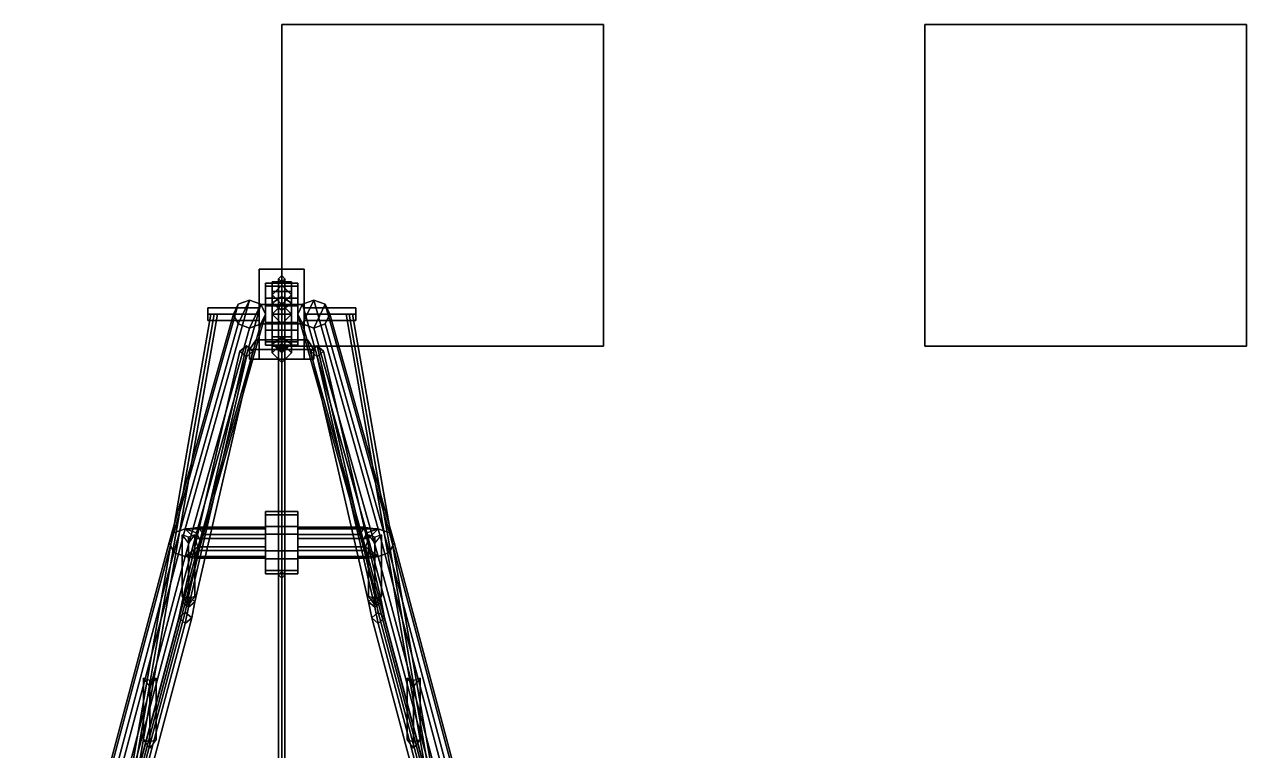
# Model space of a CAD drawing. Header units: millimetres. Extents: x -1.2 to 3, y -3.17 to 5.
# Drawn here: x -0.8 to 3, y 2.744 to 5 of the extents above; entities that cross this region are included whole.
import ezdxf

# ---------------------------------------------------------------- set-up
doc = ezdxf.new("R2010")
doc.units = ezdxf.units.MM
doc.layers.add('c2', color=7, linetype='Continuous')
doc.layers.add('crane', color=1, linetype='Continuous')

msp = doc.modelspace()

# ---------------------------------------------------------------- linework, layer by layer
for points in [[(1, 5, -1.67), (1, 5, -2.67), (0, 5, -2.67), (0, 5, -1.67)], [(1, 5, -2.67), (1, 4, -2.67), (0, 4, -2.67), (0, 5, -2.67)], [(0, 5, -2.67), (0, 4, -2.67), (0, 4, -1.67), (0, 5, -1.67)], [(0, 5, -1.67), (0, 4, -1.67), (1, 4, -1.67), (1, 5, -1.67)], [(1, 4, -1.67), (1, 4, -2.67), (1, 5, -2.67), (1, 5, -1.67)], [(3, 5, -2.67), (3, 4, -2.67), (2, 4, -2.67), (2, 5, -2.67)], [(2, 5, -2.67), (2, 4, -2.67), (3, 4, -2.67), (3, 5, -2.67)], [(0, 4, -1.67), (0, 4, -2.67), (1, 4, -2.67), (1, 4, -1.67)]]:
    msp.add_3dface(points)
at = {"layer": 'c2'}
for points in [[(-0.05, 3.4383, 3.4103), (-0.05, 3.4333, 3.3724), (-0.3, 3.4333, 3.3724), (-0.2597, 3.4383, 3.4103)], [(-0.05, 3.4333, 3.3724), (-0.05, 3.4029, 3.3491), (-0.2694, 3.4029, 3.3491), (-0.3, 3.4333, 3.3724)], [(-0.05, 3.415, 3.4407), (-0.05, 3.4383, 3.4103), (-0.2597, 3.4383, 3.4103), (-0.243, 3.415, 3.4407)], [(0.05, 3.4333, 3.3724), (0.05, 3.4383, 3.4103), (0.2597, 3.4383, 3.4103), (0.3, 3.4333, 3.3724)], [(0.05, 3.4383, 3.4103), (0.05, 3.415, 3.4407), (0.243, 3.415, 3.4407), (0.2597, 3.4383, 3.4103)], [(0.05, 3.4029, 3.3491), (0.05, 3.4333, 3.3724), (0.3, 3.4333, 3.3724), (0.2694, 3.4029, 3.3491)], [(-0.05, 3.4029, 3.3491), (-0.05, 3.365, 3.3541), (-0.2567, 3.365, 3.3541), (-0.2694, 3.4029, 3.3491)], [(-0.05, 3.3771, 3.4457), (-0.05, 3.415, 3.4407), (-0.243, 3.415, 3.4407), (-0.2597, 3.3771, 3.4457)], [(0.05, 3.415, 3.4407), (0.05, 3.3771, 3.4457), (0.2597, 3.3771, 3.4457), (0.243, 3.415, 3.4407)], [(0.05, 3.365, 3.3541), (0.05, 3.4029, 3.3491), (0.2694, 3.4029, 3.3491), (0.2567, 3.365, 3.3541)], [(-0.05, 3.3467, 3.4224), (-0.05, 3.3771, 3.4457), (-0.2597, 3.3771, 3.4457), (-0.3, 3.3467, 3.4224)], [(-0.05, 3.3417, 3.3844), (-0.05, 3.3467, 3.4224), (-0.3, 3.3467, 3.4224), (-0.2694, 3.3417, 3.3844)], [(-0.05, 3.365, 3.3541), (-0.05, 3.3417, 3.3844), (-0.2694, 3.3417, 3.3844), (-0.2567, 3.365, 3.3541)], [(0.05, 3.3771, 3.4457), (0.05, 3.3467, 3.4224), (0.3, 3.3467, 3.4224), (0.2597, 3.3771, 3.4457)], [(0.05, 3.3417, 3.3844), (0.05, 3.365, 3.3541), (0.2567, 3.365, 3.3541), (0.2694, 3.3417, 3.3844)], [(0.05, 3.3467, 3.4224), (0.05, 3.3417, 3.3844), (0.2694, 3.3417, 3.3844), (0.3, 3.3467, 3.4224)]]:
    msp.add_3dface(points, dxfattribs=at)
at = {"layer": 'crane'}
for points in [[(-0.07, 4.13, 1.7), (-0.07, 4.07, 1.7), (-0.07, 3.96, 1.92), (-0.07, 4.24, 1.92)], [(0.07, 4.24, 1.92), (0.07, 4.13, 1.7), (-0.07, 4.13, 1.7), (-0.07, 4.24, 1.92)], [(-0.07, 4.24, 1.92), (-0.07, 3.96, 1.92), (0.07, 3.96, 1.92), (0.07, 4.24, 1.92)], [(0, 4.22, 1.92), (-0.01, 4.21, 1.92), (-0.01, 4.21, 4.65), (0, 4.22, 4.65)], [(0, 4.22, 4.65), (-0.01, 4.21, 4.65), (-0.01, 4.15, 4.73), (0, 4.15, 4.74)], [(0.01, 4.21, 1.92), (0, 4.22, 1.92), (0, 4.22, 4.65), (0.01, 4.21, 4.65)], [(0.01, 4.21, 4.65), (0, 4.22, 4.65), (0, 4.15, 4.74), (0.01, 4.15, 4.73)], [(0.07, 3.96, 1.92), (0.07, 4.07, 1.7), (0.07, 4.13, 1.7), (0.07, 4.24, 1.92)], [(0.05, 4.15, 4.7137), (0.05, 4.1966, 4.653), (-0.05, 4.1966, 4.653), (-0.05, 4.15, 4.7137)], [(0.05, 4.1966, 4.653), (0.05, 4.1866, 4.5771), (-0.05, 4.1866, 4.5771), (-0.05, 4.1966, 4.653)], [(-0.05, 4.15, 4.7137), (-0.05, 4.1966, 4.653), (-0.05, 4.1866, 4.5771), (-0.05, 4.0741, 4.7237)], [(0.05, 4.1866, 4.5771), (0.05, 4.1259, 4.5305), (-0.05, 4.1259, 4.5305), (-0.05, 4.1866, 4.5771)], [(-0.05, 4.0741, 4.7237), (-0.05, 4.1866, 4.5771), (-0.05, 4.1259, 4.5305), (-0.05, 4.0134, 4.6771)], [(0.03, 4.1707, 1.9907), (0.03, 4.2, 1.92), (-0.03, 4.2, 1.92), (-0.03, 4.1707, 1.9907)], [(-0.03, 4.1707, 1.9907), (-0.03, 4.2, 1.92), (-0.03, 4, 1.92), (-0.03, 4.0293, 1.9907)], [(0, 4.1549, 1.4651), (-0.03, 4.1336, 1.4864), (-0.03, 4.16, 1.55), (0, 4.19, 1.55)], [(0, 4.19, 1.55), (-0.03, 4.16, 1.55), (0, 4.13, 1.55), (0.03, 4.16, 1.55)], [(-0.01, 4.21, 1.92), (0, 4.2, 1.92), (0, 4.2, 4.65), (-0.01, 4.21, 4.65)], [(-0.01, 4.21, 4.65), (0, 4.2, 4.65), (0, 4.15, 4.72), (-0.01, 4.15, 4.73)], [(0, 4.2, 1.92), (0.01, 4.21, 1.92), (0.01, 4.21, 4.65), (0, 4.2, 4.65)], [(0, 4.2, 4.65), (0.01, 4.21, 4.65), (0.01, 4.15, 4.73), (0, 4.15, 4.72)], [(0.03, 4.1336, 1.4864), (0, 4.1549, 1.4651), (0, 4.19, 1.55), (0.03, 4.16, 1.55)], [(0.03, 4.2, 1.92), (0.03, 4.1707, 1.9907), (0.03, 4.0293, 1.9907), (0.03, 4, 1.92)], [(0.05, 4.0134, 4.6771), (0.05, 4.1966, 4.653), (0.05, 4.15, 4.7137), (0.05, 4.0741, 4.7237)], [(0.05, 4.0034, 4.6012), (0.05, 4.1866, 4.5771), (0.05, 4.1966, 4.653), (0.05, 4.0134, 4.6771)], [(0.05, 4.05, 4.5405), (0.05, 4.1259, 4.5305), (0.05, 4.1866, 4.5771), (0.05, 4.0034, 4.6012)], [(-0.1354, 4.1306, 4.6094), (-0.1, 4.1433, 4.6021), (-0.3, 3.4333, 3.3724), (-0.3354, 3.4206, 3.3797)], [(-0.1, 4.1433, 4.6021), (-0.0646, 4.1306, 4.6094), (-0.2646, 3.4206, 3.3797), (-0.3, 3.4333, 3.3724)], [(-0.1, 4.1433, 4.6021), (-0.1354, 4.1306, 4.6094), (-0.15, 4.1, 4.6271), (-0.1354, 4.0694, 4.6448)], [(-0.0646, 4.1306, 4.6094), (-0.1, 4.1433, 4.6021), (-0.1354, 4.0694, 4.6448), (-0.1, 4.0567, 4.6521)], [(0.05, 4.0741, 4.7237), (0.05, 4.15, 4.7137), (-0.05, 4.15, 4.7137), (-0.05, 4.0741, 4.7237)], [(0.03, 4.1, 2.02), (0.03, 4.1707, 1.9907), (-0.03, 4.1707, 1.9907), (-0.03, 4.1, 2.02)], [(-0.03, 4.1, 2.02), (-0.03, 4.1707, 1.9907), (-0.03, 4.0293, 1.9907), (-0.03, 4.1, 2.02)], [(-0.03, 4.1336, 1.4864), (0, 4.1124, 1.5076), (0, 4.13, 1.55), (-0.03, 4.16, 1.55)], [(0, 4.07, 1.43), (-0.03, 4.07, 1.46), (-0.03, 4.1336, 1.4864), (0, 4.1549, 1.4651)], [(0, 4.07, 4.72), (-0.01, 4.07, 4.73), (-0.01, 4.15, 4.73), (0, 4.15, 4.72)], [(-0.01, 4.07, 4.73), (0, 4.07, 4.74), (0, 4.15, 4.74), (-0.01, 4.15, 4.73)], [(0, 4.1124, 1.5076), (0.03, 4.1336, 1.4864), (0.03, 4.16, 1.55), (0, 4.13, 1.55)], [(0.03, 4.07, 1.46), (0, 4.07, 1.43), (0, 4.1549, 1.4651), (0.03, 4.1336, 1.4864)], [(0.01, 4.07, 4.73), (0, 4.07, 4.72), (0, 4.15, 4.72), (0.01, 4.15, 4.73)], [(0, 4.07, 4.74), (0.01, 4.07, 4.73), (0.01, 4.15, 4.73), (0, 4.15, 4.74)], [(0.03, 4.1707, 1.9907), (0.03, 4.1, 2.02), (0.03, 4.1, 2.02), (0.03, 4.0293, 1.9907)], [(0.1, 4.1433, 4.6021), (0.0646, 4.1306, 4.6094), (0.05, 4.1, 4.6271), (0.0646, 4.0694, 4.6448)], [(0.0646, 4.1306, 4.6094), (0.1, 4.1433, 4.6021), (0.3, 3.4333, 3.3724), (0.2646, 3.4206, 3.3797)], [(0.1354, 4.1306, 4.6094), (0.1, 4.1433, 4.6021), (0.0646, 4.0694, 4.6448), (0.1, 4.0567, 4.6521)], [(0.1, 4.1433, 4.6021), (0.1354, 4.1306, 4.6094), (0.3354, 3.4206, 3.3797), (0.3, 3.4333, 3.3724)], [(-0.15, 4.1, 4.6271), (-0.1354, 4.1306, 4.6094), (-0.3354, 3.4206, 3.3797), (-0.35, 3.39, 3.3974)], [(-0.0646, 4.1306, 4.6094), (-0.05, 4.1, 4.6271), (-0.25, 3.39, 3.3974), (-0.2646, 3.4206, 3.3797)], [(-0.23, 4.1, 4.65), (-0.23, 4.12, 4.63), (-0.23, 4.1, 4.61), (-0.23, 4.08, 4.63)], [(-0.07, 4.12, 4.63), (-0.07, 4.1, 4.61), (-0.23, 4.1, 4.61), (-0.23, 4.12, 4.63)], [(-0.07, 4.1, 4.65), (-0.07, 4.12, 4.63), (-0.23, 4.12, 4.63), (-0.23, 4.1, 4.65)], [(-0.05, 4.1, 4.6271), (-0.0646, 4.1306, 4.6094), (-0.1, 4.0567, 4.6521), (-0.0646, 4.0694, 4.6448)], [(0.07, 4.13, 1.7), (0.07, 4.07, 1.7), (-0.07, 4.07, 1.7), (-0.07, 4.13, 1.7)], [(0.05, 4.1259, 4.5305), (0.05, 4.05, 4.5405), (-0.05, 4.05, 4.5405), (-0.05, 4.1259, 4.5305)], [(-0.05, 4.0134, 4.6771), (-0.05, 4.1259, 4.5305), (-0.05, 4.05, 4.5405), (-0.05, 4.0034, 4.6012)], [(-0.03, 4.07, 1.46), (0, 4.07, 1.49), (0, 4.1124, 1.5076), (-0.03, 4.1336, 1.4864)], [(0, 4.13, 1.61), (-0.03, 4.1, 1.64), (-0.03, 4.1, 1.7), (0, 4.13, 1.7)], [(-0.03, 4.1, 1.64), (0, 4.13, 1.61), (0, 4.07, 1.61), (-0.03, 4.07, 1.64)], [(0, 4.07, 1.49), (0.03, 4.07, 1.46), (0.03, 4.1336, 1.4864), (0, 4.1124, 1.5076)], [(0.03, 4.1, 1.64), (0, 4.13, 1.61), (0, 4.13, 1.7), (0.03, 4.1, 1.7)], [(0, 4.13, 1.61), (0.03, 4.1, 1.64), (0.03, 4.07, 1.64), (0, 4.07, 1.61)], [(0.05, 4.1, 4.6271), (0.0646, 4.1306, 4.6094), (0.2646, 3.4206, 3.3797), (0.25, 3.39, 3.3974)], [(0.07, 4.1, 4.61), (0.07, 4.12, 4.63), (0.23, 4.12, 4.63), (0.23, 4.1, 4.61)], [(0.07, 4.12, 4.63), (0.07, 4.1, 4.65), (0.23, 4.1, 4.65), (0.23, 4.12, 4.63)], [(0.15, 4.1, 4.6271), (0.1354, 4.1306, 4.6094), (0.1, 4.0567, 4.6521), (0.1354, 4.0694, 4.6448)], [(0.1354, 4.1306, 4.6094), (0.15, 4.1, 4.6271), (0.35, 3.39, 3.3974), (0.3354, 3.4206, 3.3797)], [(0.23, 4.1, 4.65), (0.23, 4.08, 4.63), (0.23, 4.1, 4.61), (0.23, 4.12, 4.63)], [(-0.8, 0.77, 3.12), (-0.79, 0.77, 3.13), (-0.21, 4.1, 4.64), (-0.22, 4.1, 4.63)], [(-0.79, 0.77, 3.11), (-0.8, 0.77, 3.12), (-0.22, 4.1, 4.63), (-0.21, 4.1, 4.62)], [(-0.79, 0.77, 3.13), (-0.78, 0.77, 3.12), (-0.2, 4.1, 4.63), (-0.21, 4.1, 4.64)], [(-0.78, 0.77, 3.12), (-0.79, 0.77, 3.11), (-0.21, 4.1, 4.62), (-0.2, 4.1, 4.63)], [(-0.1354, 4.0694, 4.6448), (-0.15, 4.1, 4.6271), (-0.35, 3.39, 3.3974), (-0.3354, 3.3594, 3.415)], [(-0.1, 4.0567, 4.6521), (-0.1354, 4.0694, 4.6448), (-0.3354, 3.3594, 3.415), (-0.3, 3.3467, 3.4224)], [(-0.0646, 4.0694, 4.6448), (-0.1, 4.0567, 4.6521), (-0.3, 3.3467, 3.4224), (-0.2646, 3.3594, 3.415)], [(-0.05, 4.1, 4.6271), (-0.0646, 4.0694, 4.6448), (-0.2646, 3.3594, 3.415), (-0.25, 3.39, 3.3974)], [(-0.07, 4.1, 4.61), (-0.07, 4.08, 4.63), (-0.23, 4.08, 4.63), (-0.23, 4.1, 4.61)], [(-0.07, 4.08, 4.63), (-0.07, 4.1, 4.65), (-0.23, 4.1, 4.65), (-0.23, 4.08, 4.63)], [(-0.07, 3.96, 1.92), (-0.07, 4.07, 1.7), (0.07, 4.07, 1.7), (0.07, 3.96, 1.92)], [(0.05, 4.0134, 4.6771), (0.05, 4.0741, 4.7237), (-0.05, 4.0741, 4.7237), (-0.05, 4.0134, 4.6771)], [(0.03, 4.0293, 1.9907), (0.03, 4.1, 2.02), (-0.03, 4.1, 2.02), (-0.03, 4.0293, 1.9907)], [(-0.03, 4.1, 1.64), (0, 4.07, 1.67), (0, 4.07, 1.7), (-0.03, 4.1, 1.7)], [(0, 4.07, 1.67), (-0.03, 4.1, 1.64), (-0.03, 4.07, 1.64), (0, 4.07, 1.67)], [(-0.03, 4.0064, 1.4864), (0, 4.0276, 1.5076), (0, 4.07, 1.49), (-0.03, 4.07, 1.46)], [(0, 3.9851, 1.4651), (-0.03, 4.0064, 1.4864), (-0.03, 4.07, 1.46), (0, 4.07, 1.43)], [(-0.03, 4.07, 1.64), (0, 4.07, 1.61), (0, 4.0276, 1.5924), (-0.03, 4.0064, 1.6136)], [(0, 4.07, 1.67), (-0.03, 4.07, 1.64), (-0.03, 4.0064, 1.6136), (0, 3.9851, 1.6349)], [(0, 4.01, 4.68), (-0.01, 4, 4.68), (-0.01, 4.07, 4.73), (0, 4.07, 4.72)], [(-0.01, 4, 4.68), (0, 3.99, 4.68), (0, 4.07, 4.74), (-0.01, 4.07, 4.73)], [(0, 4.07, 1.67), (0.03, 4.1, 1.64), (0.03, 4.1, 1.7), (0, 4.07, 1.7)], [(0.03, 4.1, 1.64), (0, 4.07, 1.67), (0, 4.07, 1.67), (0.03, 4.07, 1.64)], [(0, 4.0276, 1.5076), (0.03, 4.0064, 1.4864), (0.03, 4.07, 1.46), (0, 4.07, 1.49)], [(0.03, 4.0064, 1.4864), (0, 3.9851, 1.4651), (0, 4.07, 1.43), (0.03, 4.07, 1.46)], [(0, 4.07, 1.61), (0.03, 4.07, 1.64), (0.03, 4.0064, 1.6136), (0, 4.0276, 1.5924)], [(0.03, 4.07, 1.64), (0, 4.07, 1.67), (0, 3.9851, 1.6349), (0.03, 4.0064, 1.6136)], [(0.01, 4, 4.68), (0, 4.01, 4.68), (0, 4.07, 4.72), (0.01, 4.07, 4.73)], [(0, 3.99, 4.68), (0.01, 4, 4.68), (0.01, 4.07, 4.73), (0, 4.07, 4.74)], [(0.0646, 4.0694, 4.6448), (0.05, 4.1, 4.6271), (0.25, 3.39, 3.3974), (0.2646, 3.3594, 3.415)], [(0.1, 4.0567, 4.6521), (0.0646, 4.0694, 4.6448), (0.2646, 3.3594, 3.415), (0.3, 3.3467, 3.4224)], [(0.07, 4.08, 4.63), (0.07, 4.1, 4.61), (0.23, 4.1, 4.61), (0.23, 4.08, 4.63)], [(0.07, 4.1, 4.65), (0.07, 4.08, 4.63), (0.23, 4.08, 4.63), (0.23, 4.1, 4.65)], [(0.1354, 4.0694, 4.6448), (0.1, 4.0567, 4.6521), (0.3, 3.3467, 3.4224), (0.3354, 3.3594, 3.415)], [(0.15, 4.1, 4.6271), (0.1354, 4.0694, 4.6448), (0.3354, 3.3594, 3.415), (0.35, 3.39, 3.3974)], [(0.78, 0.77, 3.12), (0.79, 0.77, 3.13), (0.21, 4.1, 4.64), (0.2, 4.1, 4.63)], [(0.79, 0.77, 3.11), (0.78, 0.77, 3.12), (0.2, 4.1, 4.63), (0.21, 4.1, 4.62)], [(0.79, 0.77, 3.13), (0.8, 0.77, 3.12), (0.22, 4.1, 4.63), (0.21, 4.1, 4.64)], [(0.8, 0.77, 3.12), (0.79, 0.77, 3.11), (0.21, 4.1, 4.62), (0.22, 4.1, 4.63)], [(0.05, 4.05, 4.5405), (0.05, 4.0034, 4.6012), (-0.05, 4.0034, 4.6012), (-0.05, 4.05, 4.5405)], [(0.03, 4, 1.92), (0.03, 4.0293, 1.9907), (-0.03, 4.0293, 1.9907), (-0.03, 4, 1.92)], [(-0.13, 3.9844, 4.5669), (-0.11, 4.0017, 4.5569), (-0.29, 3.2235, 3.609), (-0.31, 3.2062, 3.619)], [(-0.11, 4.0017, 4.5569), (-0.09, 3.9844, 4.5669), (-0.27, 3.2062, 3.619), (-0.29, 3.2235, 3.609)], [(-0.09, 3.9844, 4.5669), (-0.11, 4.0017, 4.5569), (-0.13, 3.9844, 4.5669), (-0.11, 3.9671, 4.5769)], [(0.1, 3.99, 4.47), (0.08, 4.02, 4.44), (-0.08, 4.02, 4.44), (-0.1, 3.99, 4.47)], [(0.08, 4.02, 4.44), (0.1, 3.99, 4.41), (-0.1, 3.99, 4.41), (-0.08, 4.02, 4.44)], [(0.1, 3.96, 4.44), (0.1, 3.99, 4.47), (-0.1, 3.99, 4.47), (-0.1, 3.96, 4.44)], [(0.1, 3.99, 4.41), (0.1, 3.96, 4.44), (-0.1, 3.96, 4.44), (-0.1, 3.99, 4.41)], [(0.05, 4.0034, 4.6012), (0.05, 4.0134, 4.6771), (-0.05, 4.0134, 4.6771), (-0.05, 4.0034, 4.6012)], [(-0.03, 3.98, 1.55), (0, 4.01, 1.55), (0, 4.0276, 1.5076), (-0.03, 4.0064, 1.4864)], [(-0.03, 4.0064, 1.6136), (0, 4.0276, 1.5924), (0, 4.01, 1.55), (-0.03, 3.98, 1.55)], [(0, 3.95, 1.55), (-0.03, 3.98, 1.55), (-0.03, 4.0064, 1.4864), (0, 3.9851, 1.4651)], [(0, 3.9851, 1.6349), (-0.03, 4.0064, 1.6136), (-0.03, 3.98, 1.55), (0, 3.95, 1.55)], [(0, 3.3, 3.45), (-0.01, 3.29, 3.45), (-0.01, 4, 4.68), (0, 4.01, 4.68)], [(0, 4, 1.92), (-0.01, 3.99, 1.92), (-0.01, 3.99, 4.41), (0, 4, 4.42)], [(-0.01, 3.29, 3.45), (0, 3.28, 3.45), (0, 3.99, 4.68), (-0.01, 4, 4.68)], [(0, 4.01, 1.55), (0.03, 3.98, 1.55), (0.03, 4.0064, 1.4864), (0, 4.0276, 1.5076)], [(0, 4.0276, 1.5924), (0.03, 4.0064, 1.6136), (0.03, 3.98, 1.55), (0, 4.01, 1.55)], [(0.01, 3.29, 3.45), (0, 3.3, 3.45), (0, 4.01, 4.68), (0.01, 4, 4.68)], [(0.03, 3.98, 1.55), (0, 3.95, 1.55), (0, 3.9851, 1.4651), (0.03, 4.0064, 1.4864)], [(0.03, 4.0064, 1.6136), (0, 3.9851, 1.6349), (0, 3.95, 1.55), (0.03, 3.98, 1.55)], [(0.01, 3.99, 1.92), (0, 4, 1.92), (0, 4, 4.42), (0.01, 3.99, 4.41)], [(0, 3.28, 3.45), (0.01, 3.29, 3.45), (0.01, 4, 4.68), (0, 3.99, 4.68)], [(0.09, 3.9844, 4.5669), (0.11, 4.0017, 4.5569), (0.29, 3.2235, 3.609), (0.27, 3.2062, 3.619)], [(0.13, 3.9844, 4.5669), (0.11, 4.0017, 4.5569), (0.09, 3.9844, 4.5669), (0.11, 3.9671, 4.5769)], [(0.11, 4.0017, 4.5569), (0.13, 3.9844, 4.5669), (0.31, 3.2062, 3.619), (0.29, 3.2235, 3.609)], [(-0.11, 3.9671, 4.5769), (-0.13, 3.9844, 4.5669), (-0.31, 3.2062, 3.619), (-0.29, 3.1889, 3.629)], [(-0.09, 3.9844, 4.5669), (-0.11, 3.9671, 4.5769), (-0.29, 3.1889, 3.629), (-0.27, 3.2062, 3.619)], [(-0.01, 3.99, 1.92), (0, 3.98, 1.92), (0, 3.98, 4.42), (-0.01, 3.99, 4.41)], [(0, 3.98, 1.92), (0.01, 3.99, 1.92), (0.01, 3.99, 4.41), (0, 3.98, 4.42)], [(0.11, 3.9671, 4.5769), (0.09, 3.9844, 4.5669), (0.27, 3.2062, 3.619), (0.29, 3.1889, 3.629)], [(0.13, 3.9844, 4.5669), (0.11, 3.9671, 4.5769), (0.29, 3.1889, 3.629), (0.31, 3.2062, 3.619)], [(-0.05, 3.44, 3.484), (-0.05, 3.4866, 3.4232), (-0.05, 3.4766, 3.3474), (-0.05, 3.3641, 3.494)], [(0.05, 3.4866, 3.4232), (0.05, 3.4766, 3.3474), (-0.05, 3.4766, 3.3474), (-0.05, 3.4866, 3.4232)], [(0.05, 3.44, 3.484), (0.05, 3.4866, 3.4232), (-0.05, 3.4866, 3.4232), (-0.05, 3.44, 3.484)], [(-0.05, 3.3641, 3.494), (-0.05, 3.4766, 3.3474), (-0.05, 3.4159, 3.3008), (-0.05, 3.3034, 3.4474)], [(0.05, 3.4766, 3.3474), (0.05, 3.4159, 3.3008), (-0.05, 3.4159, 3.3008), (-0.05, 3.4766, 3.3474)], [(0.05, 3.2934, 3.3715), (0.05, 3.4766, 3.3474), (0.05, 3.4866, 3.4232), (0.05, 3.3034, 3.4474)], [(0.05, 3.3034, 3.4474), (0.05, 3.4866, 3.4232), (0.05, 3.44, 3.484), (0.05, 3.3641, 3.494)], [(0.05, 3.34, 3.3108), (0.05, 3.4159, 3.3008), (0.05, 3.4766, 3.3474), (0.05, 3.2934, 3.3715)], [(-0.35, 3.39, 3.3974), (-0.3354, 3.4206, 3.3797), (-0.5354, 2.6706, 2.0806), (-0.55, 2.64, 2.0983)], [(-0.3354, 3.4206, 3.3797), (-0.3, 3.4333, 3.3724), (-0.5, 2.6833, 2.0733), (-0.5354, 2.6706, 2.0806)], [(-0.3, 3.4333, 3.3724), (-0.2646, 3.4206, 3.3797), (-0.4646, 2.6706, 2.0806), (-0.5, 2.6833, 2.0733)], [(-0.2646, 3.4206, 3.3797), (-0.25, 3.39, 3.3974), (-0.45, 2.64, 2.0983), (-0.4646, 2.6706, 2.0806)], [(0.05, 3.3641, 3.494), (0.05, 3.44, 3.484), (-0.05, 3.44, 3.484), (-0.05, 3.3641, 3.494)], [(0.25, 3.39, 3.3974), (0.2646, 3.4206, 3.3797), (0.4646, 2.6706, 2.0806), (0.45, 2.64, 2.0983)], [(0.2646, 3.4206, 3.3797), (0.3, 3.4333, 3.3724), (0.5, 2.6833, 2.0733), (0.4646, 2.6706, 2.0806)], [(0.3, 3.4333, 3.3724), (0.3354, 3.4206, 3.3797), (0.5354, 2.6706, 2.0806), (0.5, 2.6833, 2.0733)], [(0.3354, 3.4206, 3.3797), (0.35, 3.39, 3.3974), (0.55, 2.64, 2.0983), (0.5354, 2.6706, 2.0806)], [(-0.3354, 3.3594, 3.415), (-0.35, 3.39, 3.3974), (-0.55, 2.64, 2.0983), (-0.5354, 2.6094, 2.116)], [(-0.25, 3.39, 3.3974), (-0.2646, 3.3594, 3.415), (-0.4646, 2.6094, 2.116), (-0.45, 2.64, 2.0983)], [(-0.29, 3.4067, 3.5263), (-0.31, 3.414, 3.499), (-0.31, 3.2235, 3.609), (-0.29, 3.2162, 3.6363)], [(-0.31, 3.414, 3.499), (-0.29, 3.3867, 3.4916), (-0.29, 3.1962, 3.6016), (-0.31, 3.2235, 3.609)], [(-0.27, 3.414, 3.499), (-0.29, 3.4067, 3.5263), (-0.29, 3.2162, 3.6363), (-0.27, 3.2235, 3.609)], [(-0.29, 3.3867, 3.4916), (-0.27, 3.414, 3.499), (-0.27, 3.2235, 3.609), (-0.29, 3.1962, 3.6016)], [(-0.05, 3.3034, 3.4474), (-0.05, 3.4159, 3.3008), (-0.05, 3.34, 3.3108), (-0.05, 3.2934, 3.3715)], [(0.05, 3.4159, 3.3008), (0.05, 3.34, 3.3108), (-0.05, 3.34, 3.3108), (-0.05, 3.4159, 3.3008)], [(0.2646, 3.3594, 3.415), (0.25, 3.39, 3.3974), (0.45, 2.64, 2.0983), (0.4646, 2.6094, 2.116)], [(0.29, 3.4067, 3.5263), (0.27, 3.414, 3.499), (0.27, 3.2235, 3.609), (0.29, 3.2162, 3.6363)], [(0.27, 3.414, 3.499), (0.29, 3.3867, 3.4916), (0.29, 3.1962, 3.6016), (0.27, 3.2235, 3.609)], [(0.31, 3.414, 3.499), (0.29, 3.4067, 3.5263), (0.29, 3.2162, 3.6363), (0.31, 3.2235, 3.609)], [(0.29, 3.3867, 3.4916), (0.31, 3.414, 3.499), (0.31, 3.2235, 3.609), (0.29, 3.1962, 3.6016)], [(0.35, 3.39, 3.3974), (0.3354, 3.3594, 3.415), (0.5354, 2.6094, 2.116), (0.55, 2.64, 2.0983)], [(-0.3, 3.3467, 3.4224), (-0.3354, 3.3594, 3.415), (-0.5354, 2.6094, 2.116), (-0.5, 2.5967, 2.1233)], [(-0.2646, 3.3594, 3.415), (-0.3, 3.3467, 3.4224), (-0.5, 2.5967, 2.1233), (-0.4646, 2.6094, 2.116)], [(0.05, 3.3034, 3.4474), (0.05, 3.3641, 3.494), (-0.05, 3.3641, 3.494), (-0.05, 3.3034, 3.4474)], [(0.3, 3.3467, 3.4224), (0.2646, 3.3594, 3.415), (0.4646, 2.6094, 2.116), (0.5, 2.5967, 2.1233)], [(0.3354, 3.3594, 3.415), (0.3, 3.3467, 3.4224), (0.5, 2.5967, 2.1233), (0.5354, 2.6094, 2.116)], [(0.05, 3.34, 3.3108), (0.05, 3.2934, 3.3715), (-0.05, 3.2934, 3.3715), (-0.05, 3.34, 3.3108)], [(0.05, 3.2934, 3.3715), (0.05, 3.3034, 3.4474), (-0.05, 3.3034, 3.4474), (-0.05, 3.2934, 3.3715)], [(0, 2.55, 2.15), (-0.01, 2.54, 2.15), (-0.01, 3.29, 3.45), (0, 3.3, 3.45)], [(-0.01, 2.54, 2.15), (0, 2.53, 2.15), (0, 3.28, 3.45), (-0.01, 3.29, 3.45)], [(0.01, 2.54, 2.15), (0, 2.55, 2.15), (0, 3.3, 3.45), (0.01, 3.29, 3.45)], [(0, 2.53, 2.15), (0.01, 2.54, 2.15), (0.01, 3.29, 3.45), (0, 3.28, 3.45)], [(-0.31, 3.2062, 3.619), (-0.29, 3.2235, 3.609), (-0.3, 3.1735, 3.5224), (-0.32, 3.1562, 3.5324)], [(-0.29, 3.1889, 3.629), (-0.31, 3.2062, 3.619), (-0.32, 3.1562, 3.5324), (-0.3, 3.1389, 3.5424)], [(-0.29, 3.2235, 3.609), (-0.27, 3.2062, 3.619), (-0.28, 3.1562, 3.5324), (-0.3, 3.1735, 3.5224)], [(-0.27, 3.2062, 3.619), (-0.29, 3.1889, 3.629), (-0.3, 3.1389, 3.5424), (-0.28, 3.1562, 3.5324)], [(0.27, 3.2062, 3.619), (0.29, 3.2235, 3.609), (0.3, 3.1735, 3.5224), (0.28, 3.1562, 3.5324)], [(0.29, 3.1889, 3.629), (0.27, 3.2062, 3.619), (0.28, 3.1562, 3.5324), (0.3, 3.1389, 3.5424)], [(0.29, 3.2235, 3.609), (0.31, 3.2062, 3.619), (0.32, 3.1562, 3.5324), (0.3, 3.1735, 3.5224)], [(0.31, 3.2062, 3.619), (0.29, 3.1889, 3.629), (0.3, 3.1389, 3.5424), (0.32, 3.1562, 3.5324)], [(-0.32, 3.1562, 3.5324), (-0.3, 3.1735, 3.5224), (-0.5, 2.4235, 2.2233), (-0.52, 2.4062, 2.2333)], [(-0.3, 3.1389, 3.5424), (-0.32, 3.1562, 3.5324), (-0.52, 2.4062, 2.2333), (-0.5, 2.3889, 2.2433)], [(-0.3, 3.1735, 3.5224), (-0.28, 3.1562, 3.5324), (-0.48, 2.4062, 2.2333), (-0.5, 2.4235, 2.2233)], [(-0.28, 3.1562, 3.5324), (-0.3, 3.1389, 3.5424), (-0.5, 2.3889, 2.2433), (-0.48, 2.4062, 2.2333)], [(0.28, 3.1562, 3.5324), (0.3, 3.1735, 3.5224), (0.5, 2.4235, 2.2233), (0.48, 2.4062, 2.2333)], [(0.3, 3.1389, 3.5424), (0.28, 3.1562, 3.5324), (0.48, 2.4062, 2.2333), (0.5, 2.3889, 2.2433)], [(0.3, 3.1735, 3.5224), (0.32, 3.1562, 3.5324), (0.52, 2.4062, 2.2333), (0.5, 2.4235, 2.2233)], [(0.32, 3.1562, 3.5324), (0.3, 3.1389, 3.5424), (0.5, 2.3889, 2.2433), (0.52, 2.4062, 2.2333)], [(-0.41, 2.9617, 2.7555), (-0.43, 2.969, 2.7282), (-0.43, 2.7785, 2.8382), (-0.41, 2.7712, 2.8655)], [(-0.43, 2.969, 2.7282), (-0.41, 2.9417, 2.7209), (-0.41, 2.7512, 2.8309), (-0.43, 2.7785, 2.8382)], [(-0.39, 2.969, 2.7282), (-0.41, 2.9617, 2.7555), (-0.41, 2.7712, 2.8655), (-0.39, 2.7785, 2.8382)], [(-0.41, 2.9417, 2.7209), (-0.39, 2.969, 2.7282), (-0.39, 2.7785, 2.8382), (-0.41, 2.7512, 2.8309)], [(0.41, 2.9617, 2.7555), (0.39, 2.969, 2.7282), (0.39, 2.7785, 2.8382), (0.41, 2.7712, 2.8655)], [(0.39, 2.969, 2.7282), (0.41, 2.9417, 2.7209), (0.41, 2.7512, 2.8309), (0.39, 2.7785, 2.8382)], [(0.43, 2.969, 2.7282), (0.41, 2.9617, 2.7555), (0.41, 2.7712, 2.8655), (0.43, 2.7785, 2.8382)], [(0.41, 2.9417, 2.7209), (0.43, 2.969, 2.7282), (0.43, 2.7785, 2.8382), (0.41, 2.7512, 2.8309)]]:
    msp.add_3dface(points, dxfattribs=at)

doc.saveas('drawing.dxf')
